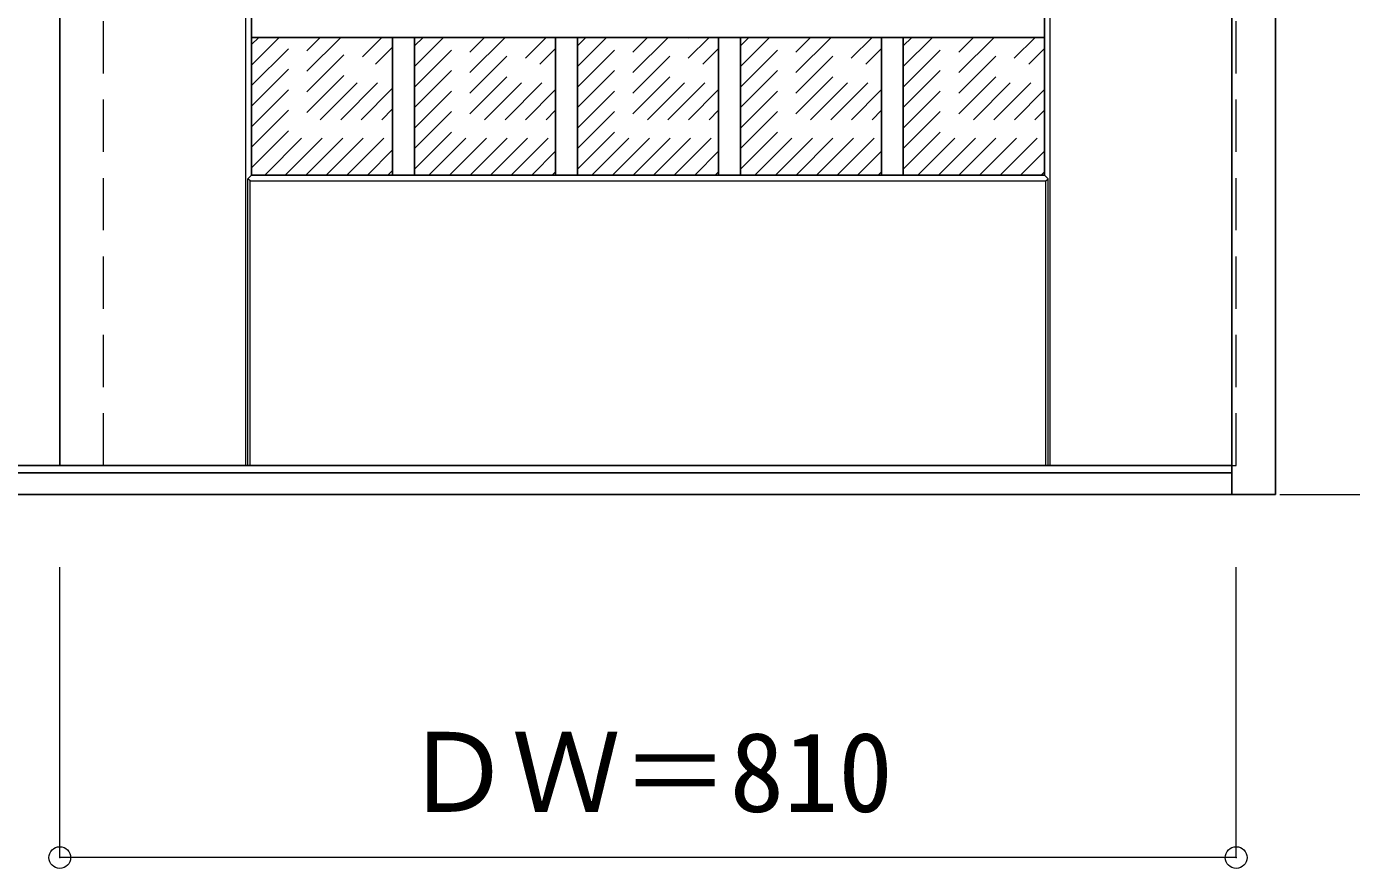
# Model space of a CAD drawing. Units: millimetres, scale not verified. Extents: x -6000 to 5700, y -4307 to 4260.
# Drawn here: x 3247 to 4159, y 1148 to 1728 of the extents above; entities that cross this region are included whole.
import ezdxf
from ezdxf.enums import TextEntityAlignment as Align

# ---------------------------------------------------------------- set-up
doc = ezdxf.new("R2010")
doc.units = ezdxf.units.MM
doc.header["$LTSCALE"] = 30
doc.header["$PDMODE"] = 32
doc.header["$PDSIZE"] = 15
doc.linetypes.add('CHAIN1', pattern=[8, 5, -1, 1, -1])
doc.linetypes.add('DASHED1', pattern=[1.8, 1.2, -0.6])
for name, color, linetype, lineweight in [('0-1_通り芯', 7, 'CHAIN1', 18), ('0-2_扉', 4, 'DASHED1', 9), ('0-3_仕上げ', 4, 'Continuous', 9), ('0-4_枠', 3, 'Continuous', 25), ('0-B_寸法', 4, 'Continuous', 9), ('0-C_ハッチ', 4, 'DASHED1', 9)]:
    doc.layers.add(name, color=color, linetype=linetype, lineweight=lineweight)
doc.styles.add('ＭＳ ゴシック', font='')
doc.styles.get('ＭＳ ゴシック').set_extended_font_data('MS Gothic')

msp = doc.modelspace()

# ---------------------------------------------------------------- linework, layer by layer
at = {"layer": '0-1_通り芯'}
msp.add_line((-5490, 1406), (5690, 1406), dxfattribs=at)
at = {"layer": '0-2_扉', "color": 3, "linetype": 'Continuous', "lineweight": 25}
for p, q in [((3270, 1426), (3270, 3409)), ((1713, 1426), (4077, 1426))]:
    msp.add_line(p, q, dxfattribs=at)
at = {"layer": '0-2_扉'}
msp.add_line((3300, 1426), (3300, 3409), dxfattribs=at)
msp.add_lwpolyline([(4077, 1426), (4080, 1426), (4080, 3409)], dxfattribs=at)
at = {"layer": '0-3_仕上げ', "color": 7, "lineweight": 18}
for p, q in [((3398, 1426), (3398, 3409)), ((3952, 1426), (3952, 3409)), ((3399.5, 1623.5), (3402, 1626)), ((3948, 1626), (3950.5, 1623.5)), ((3399.5, 1426), (3399.5, 1623.5)), ((3401, 1622), (3399.5, 1623.5)), ((3401, 1426), (3401, 1622)), ((3401, 1622), (3949, 1622)), ((3949, 1622), (3950.5, 1623.5)), ((3949, 1426), (3949, 1622)), ((3950.5, 1426), (3950.5, 1623.5))]:
    msp.add_line(p, q, dxfattribs=at)
at = {"layer": '0-3_仕上げ', "color": 3, "lineweight": 25}
for p, q in [((3402, 1626), (3402, 3259)), ((3948, 1626), (3948, 3259)), ((3948, 1720.87), (3402, 1720.87)), ((3499.2, 1720.87), (3499.2, 1626)), ((3514.2, 1720.87), (3514.2, 1626)), ((3611.4, 1720.87), (3611.4, 1626)), ((3626.4, 1720.87), (3626.4, 1626)), ((3723.6, 1720.87), (3723.6, 1626)), ((3738.6, 1720.87), (3738.6, 1626)), ((3835.8, 1720.87), (3835.8, 1626)), ((3850.8, 1720.87), (3850.8, 1626)), ((3402, 1626), (3948, 1626))]:
    msp.add_line(p, q, dxfattribs=at)
at = {"layer": '0-4_枠'}
for p, q in [((4077, 1406), (4077, 3453)), ((4107, 1406), (4107, 3453)), ((4077, 1421), (1713, 1421)), ((4107, 1406), (1683, 1406))]:
    msp.add_line(p, q, dxfattribs=at)
at = {"layer": '0-B_寸法'}
for p, q in [((3270, 1156), (3270, 1356)), ((4080, 1156), (4080, 1356)), ((4080, 1156), (3270, 1156))]:
    msp.add_line(p, q, dxfattribs=at)
at = {"layer": '0-B_寸法', "color": 7}
for p in [(3270, 1156), (4080, 1156)]:
    msp.add_point(p, dxfattribs=at)
at = {"layer": '0-C_ハッチ'}
for p, q in [((3402, 1631.05), (3491.81, 1720.87)), ((3402, 1645.2), (3477.67, 1720.87)), ((3402, 1659.34), (3463.53, 1720.87)), ((3402, 1673.48), (3449.39, 1720.87)), ((3402, 1687.62), (3435.24, 1720.87)), ((3402, 1701.76), (3421.1, 1720.87)), ((3402, 1715.91), (3406.96, 1720.87)), ((3514.2, 1630.12), (3604.95, 1720.87)), ((3514.2, 1644.26), (3590.81, 1720.87)), ((3514.2, 1658.4), (3576.66, 1720.87)), ((3514.2, 1672.54), (3562.52, 1720.87)), ((3514.2, 1686.69), (3548.38, 1720.87)), ((3514.2, 1700.83), (3534.24, 1720.87)), ((3514.2, 1714.97), (3520.1, 1720.87)), ((3626.4, 1630.12), (3717.15, 1720.87)), ((3626.4, 1644.26), (3703.01, 1720.87)), ((3626.4, 1658.4), (3688.86, 1720.87)), ((3626.4, 1672.54), (3674.72, 1720.87)), ((3626.4, 1686.69), (3660.58, 1720.87)), ((3626.4, 1700.83), (3646.44, 1720.87)), ((3626.4, 1714.97), (3632.3, 1720.87)), ((3738.6, 1630.12), (3829.35, 1720.87)), ((3738.6, 1644.26), (3815.21, 1720.87)), ((3738.6, 1658.4), (3801.06, 1720.87)), ((3738.6, 1672.54), (3786.92, 1720.87)), ((3738.6, 1686.69), (3772.78, 1720.87)), ((3738.6, 1700.83), (3758.64, 1720.87)), ((3738.6, 1714.97), (3744.5, 1720.87)), ((3850.8, 1630.12), (3941.55, 1720.87)), ((3850.8, 1644.26), (3927.41, 1720.87)), ((3850.8, 1658.4), (3913.26, 1720.87)), ((3850.8, 1672.54), (3899.12, 1720.87)), ((3850.8, 1686.69), (3884.98, 1720.87)), ((3850.8, 1700.83), (3870.84, 1720.87)), ((3850.8, 1714.97), (3856.7, 1720.87)), ((3411.09, 1626), (3499.2, 1714.11)), ((3524.22, 1626), (3611.4, 1713.17)), ((3636.42, 1626), (3723.6, 1713.17)), ((3748.62, 1626), (3835.8, 1713.17)), ((3860.82, 1626), (3948, 1713.17)), ((3425.23, 1626), (3499.2, 1699.97)), ((3538.37, 1626), (3611.4, 1699.03)), ((3650.57, 1626), (3723.6, 1699.03)), ((3762.77, 1626), (3835.8, 1699.03)), ((3874.97, 1626), (3948, 1699.03)), ((3439.37, 1626), (3499.2, 1685.83)), ((3552.51, 1626), (3611.4, 1684.89)), ((3664.71, 1626), (3723.6, 1684.89)), ((3776.91, 1626), (3835.8, 1684.89)), ((3889.11, 1626), (3948, 1684.89)), ((3453.51, 1626), (3499.2, 1671.69)), ((3566.65, 1626), (3611.4, 1670.75)), ((3678.85, 1626), (3723.6, 1670.75)), ((3791.05, 1626), (3835.8, 1670.75)), ((3903.25, 1626), (3948, 1670.75)), ((3467.66, 1626), (3499.2, 1657.54)), ((3580.79, 1626), (3611.4, 1656.61)), ((3692.99, 1626), (3723.6, 1656.61)), ((3805.19, 1626), (3835.8, 1656.61)), ((3917.39, 1626), (3948, 1656.61)), ((3481.8, 1626), (3499.2, 1643.4)), ((3594.94, 1626), (3611.4, 1642.46)), ((3707.14, 1626), (3723.6, 1642.46)), ((3819.34, 1626), (3835.8, 1642.46)), ((3931.54, 1626), (3948, 1642.46)), ((3495.94, 1626), (3499.2, 1629.26)), ((3609.08, 1626), (3611.4, 1628.32)), ((3721.28, 1626), (3723.6, 1628.32)), ((3833.48, 1626), (3835.8, 1628.32)), ((3945.68, 1626), (3948, 1628.32))]:
    msp.add_line(p, q, dxfattribs=at)

# ---------------------------------------------------------------- texts
at = {"layer": '0-B_寸法', "color": 7, "style": 'ＭＳ ゴシック'}
msp.add_text('ＤＷ＝810', height=54.99, dxfattribs=at).set_placement((3506.25, 1171), align=Align.BOTTOM_LEFT)

doc.saveas('drawing.dxf')
